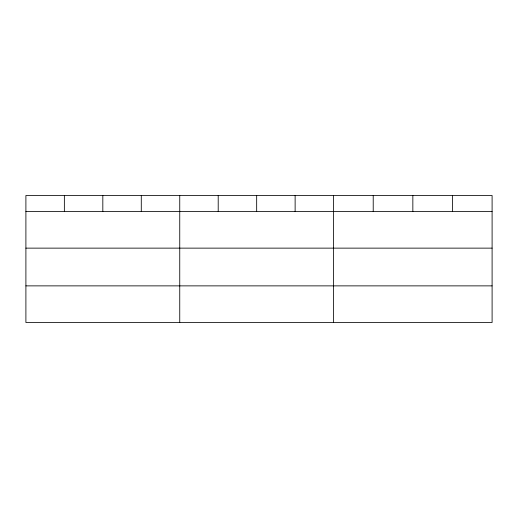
<?xml version="1.0" encoding="UTF-8"?>
<svg xmlns="http://www.w3.org/2000/svg" width="518" height="518" viewBox="0 0 518 518"><rect width="100%" height="100%" fill="white"/><g stroke="black" fill="none" stroke-linecap="round" stroke-linejoin="round"><path stroke-width="0.78" d="M492.1 248.135L492.1 195.506L25.9 195.506L25.9 322.494L492.1 322.494L492.1 248.135L25.9 248.135M25.9 211.512L492.1 211.512M25.9 285.871L492.1 285.871M452.473 195.506L452.473 211.512M412.846 195.506L412.846 211.512M373.219 195.506L373.219 211.512M333.592 195.506L333.592 322.494M295.13 195.506L295.13 211.512M256.669 195.506L256.669 211.512M218.207 195.506L218.207 211.512M179.746 195.506L179.746 322.494M141.284 195.506L141.284 211.512M102.823 195.506L102.823 211.512M64.362 195.506L64.362 211.512"/></g></svg>
